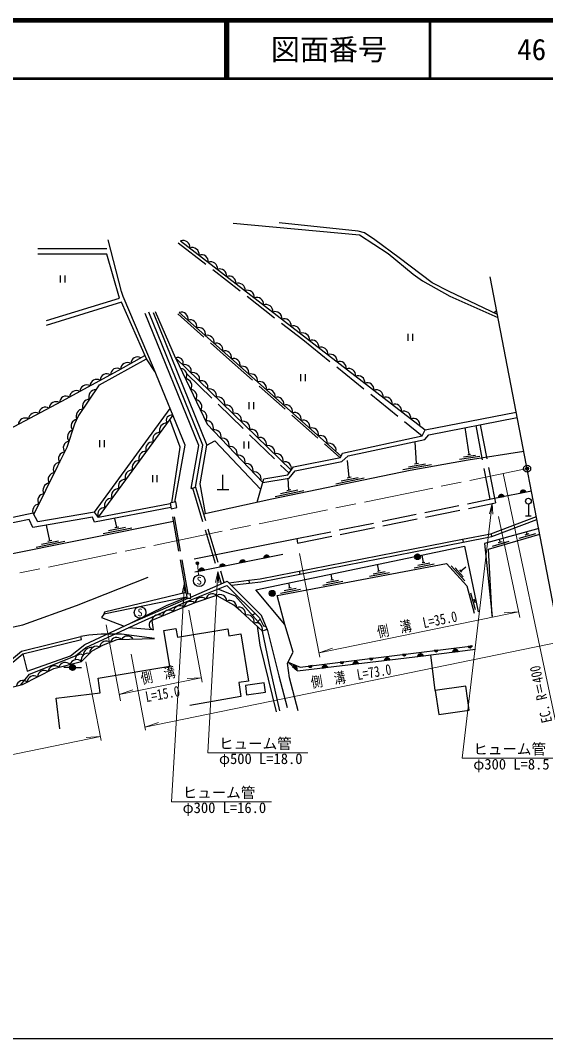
# Model space of a CAD drawing. Units: millimetres at full size, sheet at 1:1000; details may follow other scales. Extents: x 40000 to 680000, y 20000 to 380000.
# Drawn here: x 473538 to 563896, y 205000 to 380000 of the extents above; entities that cross this region are included whole.
import ezdxf
from ezdxf.enums import TextEntityAlignment as Align

# ---------------------------------------------------------------- set-up
doc = ezdxf.new("R2010")
doc.units = ezdxf.units.MM
doc.header["$LTSCALE"] = 1000
doc.header["$PDMODE"] = 32
doc.header["$PDSIZE"] = 500
doc.linetypes.add('CHAIN', pattern=[18.5, 12, -1.5, 3.5, -1.5])
doc.linetypes.add('DASHED', pattern=[7.5, 6, -1.5])
for name, color, linetype, lineweight in [('M-BGD', 7, 'Continuous', 25), ('M-BMK', 2, 'CHAIN', 13), ('M-BMK-OTRS', 5, 'Continuous', 25), ('M-BMK-SRVR', 3, 'Continuous', 25), ('M-STR-HTXT', 7, 'Continuous', 13), ('M-STR-STRC', 7, 'Continuous', 25), ('M-TTL', 2, 'Continuous', 140), ('M-TTL-BAND', 7, 'Continuous', 25), ('M-TTL-LINE', 7, 'Continuous', 50)]:
    doc.layers.add(name, color=color, linetype=linetype, lineweight=lineweight)
doc.layers.add('M-OTRS', color=6, linetype='Continuous')
doc.layers.add('M-TTL-TXT', color=7, linetype='Continuous')
doc.styles.add('ＭＳ ゴシック', font='')
doc.styles.get('ＭＳ ゴシック').set_extended_font_data('MS Gothic')

# ---------------------------------------------------------------- blocks, each defined once
blk = doc.blocks.new('open_arrow')
at = {"color": 0, "linetype": 'Continuous', "lineweight": -2}
blk.add_lwpolyline([(7.5, 1.25), (0, 0), (7.5, -1.25)], dxfattribs=at)

msp = doc.modelspace()

# ---------------------------------------------------------------- hatches: boundary and pattern name
at = {"layer": 'M-BGD'}
for points in [[(559532, 298767, -0.82183), (560503, 298965)], [(555761, 297997, -0.82183), (556731, 298195)], [(511250, 286755, -0.82183), (512221, 286951)], [(515411, 287595, -0.82183), (516382, 287791)], [(541354, 287820, -0.41421), (541854, 288320, -0.41421), (542354, 287820, -1)], [(504248, 285340, -0.82183), (505219, 285536)], [(507823, 286062, -0.82183), (508794, 286259)], [(516365, 281530, -0.41421), (516865, 282030, -0.41421), (517365, 281530, -1)], [(544741, 271692), (545362, 271768, -0.84072)], [(547881, 271435, -0.82183), (548864, 271559)], [(550570, 272409), (551191, 272485, -0.84072)], [(528549, 269700), (529170, 269776, -0.84072)], [(530745, 269336, -0.82183), (531728, 269455)], [(533593, 270320), (534214, 270397, -0.84072)], [(536128, 269988, -0.82183), (537112, 270107)], [(539257, 271017), (539878, 271093, -0.84072)], [(541880, 270685, -0.82183), (542864, 270804)], [(482029, 268795, -0.41421), (482529, 269295, -0.41421), (483029, 268795, -1)], [(520371, 268981, -0.82183), (521094, 268304)], [(523116, 269031), (523737, 269107, -0.84072)], [(525434, 268693, -0.82183), (526418, 268812)]]:
    msp.add_hatch(color=256, dxfattribs=at).paths.add_polyline_path(points)
at = {"layer": 'M-STR-HTXT'}
msp.add_hatch(color=256, dxfattribs=at).paths.add_polyline_path([(503833, 286508, -1), (504151, 286895, -1)])

# ---------------------------------------------------------------- linework, layer by layer
at = {"layer": 'M-BGD'}
for p, q in [((501111, 342086), (543174, 309610)), ((488426, 340736), (476549, 340736)), ((488426, 339836), (476549, 339836)), ((480387, 336163), (480387, 334963)), ((481187, 336163), (481187, 334963)), ((496383, 329786), (505599, 306985)), ((500254, 321995), (496776, 329888)), ((555001, 329723), (555451, 330159)), ((540216, 326114), (540216, 324914)), ((541016, 326114), (541016, 324914)), ((487137, 317385), (495211, 321834)), ((500254, 321995), (520138, 302708)), ((521729, 319210), (521729, 318010)), ((522529, 319210), (522529, 318010)), ((486319, 295497), (499291, 313320)), ((512822, 314398), (512822, 313198)), ((513622, 314398), (513622, 313198)), ((499773, 312150), (486937, 294632)), ((550740, 305426), (550044, 310011)), ((487161, 307878), (487161, 306678)), ((487961, 307878), (487961, 306678)), ((511967, 307625), (511967, 306425)), ((512767, 307625), (512767, 306425)), ((541706, 303828), (541455, 307592)), ((549100, 304571), (552560, 305096)), ((549747, 304972), (551823, 305287)), ((550498, 305390), (550982, 305463)), ((530105, 301452), (529799, 304380)), ((539350, 302800), (544273, 303675)), ((540282, 303270), (543236, 303796)), ((541362, 303767), (542051, 303889)), ((496243, 301838), (496243, 300638)), ((497043, 301838), (497043, 300638)), ((508383, 299374), (508383, 301874)), ((514266, 297209), (515438, 301188)), ((519720, 299288), (519599, 301291)), ((527780, 300356), (532675, 301375)), ((528698, 300853), (531635, 301465)), ((529763, 301381), (530448, 301524)), ((502892, 299568), (503643, 299793)), ((507383, 299374), (509383, 299374)), ((518313, 298688), (521250, 299301)), ((519377, 299217), (520062, 299360)), ((517395, 298191), (522290, 299211)), ((555098, 297862), (561447, 299158)), ((555098, 297862), (555250, 297077)), ((555761, 297997), (556731, 298195)), ((559532, 298767), (560503, 298965)), ((499451, 296266), (486279, 293733)), ((499320, 296902), (487006, 294535)), ((560928, 296867), (560928, 294867)), ((490123, 292896), (489817, 294414)), ((554475, 291756), (562305, 294719)), ((554612, 291273), (562402, 294221)), ((560428, 294867), (561428, 294867)), ((437378, 281345), (499873, 293944)), ((478594, 290572), (478051, 293264)), ((487791, 291814), (492692, 292802)), ((488712, 292306), (491653, 292899)), ((489780, 292827), (490466, 292965)), ((477183, 289982), (480124, 290574)), ((478251, 290503), (478937, 290641)), ((503455, 287440), (521077, 290954)), ((521077, 290954), (521233, 290169)), ((549615, 290819), (549709, 290328)), ((554475, 291756), (554612, 291273)), ((556083, 290356), (555948, 290819)), ((559355, 290998), (562235, 291838)), ((560375, 291608), (561047, 291804)), ((560711, 291706), (560596, 292100)), ((476262, 289490), (481163, 290478)), ((554727, 289648), (557607, 290488)), ((555747, 290258), (556419, 290454)), ((503533, 285196), (518705, 288261)), ((515411, 287595), (516382, 287791)), ((542873, 286845), (542633, 288114)), ((504248, 285340), (505219, 285536)), ((507823, 286062), (508794, 286259)), ((511250, 286755), (512221, 286951)), ((521520, 285322), (521616, 284831)), ((534226, 284902), (536290, 285293)), ((534962, 285347), (535443, 285438)), ((535202, 285392), (534989, 286516)), ((541265, 285930), (544704, 286581)), ((541897, 286355), (543961, 286746)), ((542632, 286800), (543114, 286891)), ((547628, 286255), (549977, 283660)), ((548320, 285937), (549729, 284380)), ((549083, 285541), (549412, 285178)), ((549247, 285360), (550151, 286083)), ((502855, 280889), (508977, 283546)), ((508977, 283546), (509140, 283616)), ((512860, 283772), (512919, 283276)), ((525584, 282960), (529023, 283611)), ((526216, 283385), (528279, 283776)), ((526951, 283830), (527432, 283921)), ((527192, 283875), (526995, 284845)), ((533594, 284477), (537033, 285128)), ((518298, 281580), (521737, 282232)), ((518930, 282005), (520993, 282396)), ((519665, 282450), (520147, 282541)), ((519906, 282496), (519748, 283330)), ((502155, 280885), (487893, 277924)), ((550958, 281642), (551750, 278749)), ((551551, 280612), (551736, 279937)), ((551643, 280275), (551882, 280340)), ((513869, 278077), (513463, 277719)), ((514790, 277069), (514366, 276695)), ((515767, 275284), (515193, 275056)), ((515362, 275971), (515787, 275837)), ((515767, 275284), (515983, 275369)), ((484048, 273618), (483928, 274103)), ((545362, 271768), (544741, 271692)), ((547881, 271435), (548864, 271559)), ((551191, 272485), (550570, 272409)), ((473941, 271115), (474733, 268131)), ((529170, 269776), (528549, 269700)), ((534214, 270397), (533593, 270320)), ((536128, 269988), (537112, 270107)), ((539878, 271093), (539257, 271017)), ((541880, 270685), (542864, 270804)), ((544917, 264823), (544146, 270967)), ((482029, 268795), (481029, 268795)), ((483029, 268795), (484029, 268795)), ((520371, 268981), (521094, 268304)), ((523737, 269107), (523116, 269031)), ((525434, 268693), (526418, 268812)), ((530745, 269336), (531728, 269455))]:
    msp.add_line(p, q, dxfattribs=at)
at = {"layer": 'M-BGD', "linetype": 'DASHED'}
for p, q in [((502162, 319239), (519753, 302176)), ((551862, 310363), (554314, 297702)), ((552648, 310515), (555098, 297862)), ((503164, 299650), (508103, 283166)), ((503643, 299793), (508565, 283367)), ((502130, 281389), (499493, 296060)), ((502433, 281404), (499787, 296120)), ((549615, 290819), (554475, 291756)), ((549709, 290328), (554612, 291273)), ((509395, 283360), (512860, 283772)), ((509842, 282910), (512919, 283276))]:
    msp.add_line(p, q, dxfattribs=at)
at = {"layer": 'M-BGD'}
for points in [[(510119, 345127), (531882, 343142), (536820, 339924), (541131, 336402), (542701, 335226), (547420, 332592), (555690, 328926)], [(555590, 329442), (547279, 333409), (544366, 334881), (538718, 339166), (534534, 342256), (532735, 343505), (531673, 343775), (518030, 345196)], [(500132, 297212), (501888, 307013), (496431, 320266), (491243, 332550), (490919, 333405), (488626, 342282)], [(478036, 328398), (490587, 332233), (488426, 339836)], [(496676, 319670), (495211, 321834), (490914, 331546), (477957, 327579)], [(502892, 299568), (504212, 306912), (494993, 329615)], [(503643, 299793), (504937, 306988), (495641, 329878)], [(500879, 329809), (509231, 322376), (528724, 305127)], [(436381, 302101), (453523, 304207), (463015, 306540), (469144, 308733), (471642, 309726), (480699, 314531), (490377, 319838), (494961, 322399)], [(500254, 321995), (505700, 310630), (515251, 300554)], [(475843, 295066), (479998, 303455), (481581, 306663), (482902, 310659), (483464, 311923), (487137, 317385)], [(515251, 300554), (519788, 301323), (520834, 302598), (528813, 304162), (529908, 305184), (543135, 307942), (543774, 308798), (559012, 311746)], [(515438, 301188), (519559, 301908), (520532, 303253), (528626, 304894), (528942, 305644), (542656, 308611), (543174, 309610), (558839, 312640)], [(499598, 297102), (501046, 306670), (499262, 311452)], [(505372, 295277), (504453, 300323), (505599, 306985), (507015, 307728), (514904, 299376)], [(505019, 295200), (516809, 297762), (526210, 299722), (540569, 302712), (550557, 304488), (560135, 305943)], [(486279, 293733), (485960, 294623), (475687, 292858), (475082, 294192), (434718, 285948)], [(487006, 294535), (486319, 295497), (476558, 293819), (475714, 295291), (438167, 287365)], [(562700, 292680), (553402, 290117), (554715, 277536)], [(512860, 283772), (514814, 284005), (544034, 289743), (549615, 290819)], [(554715, 277536), (554071, 289144), (562886, 291716)], [(512919, 283276), (514892, 283510), (544129, 289253), (549709, 290328)], [(519057, 276167), (514032, 282135), (549938, 289641), (552303, 278327)], [(521328, 261348), (519860, 267027), (519508, 269553), (520465, 271405), (519057, 276167), (517689, 281160), (546839, 286680), (550321, 282832), (551611, 278121)], [(345587, 258045), (354420, 258186), (370311, 260351), (381204, 262982), (386630, 263946), (392243, 265007), (400752, 266824), (405694, 267805), (418905, 268408), (445268, 269703), (464820, 274163), (473959, 276098), (483223, 279436), (495538, 284285)], [(515983, 275369), (514992, 277726), (509140, 283616)], [(473615, 265801), (475126, 267651), (483049, 270784), (484818, 272207), (493841, 276380), (501883, 280033), (509074, 282864), (514659, 277320), (515362, 275971)], [(514836, 276162), (510543, 281028), (507546, 282262)], [(474733, 268131), (482171, 270787), (484650, 272708), (492473, 276415), (502422, 280702)], [(502084, 281646), (488004, 278272), (487893, 277924)], [(515193, 275056), (511464, 278493), (510261, 279508), (507304, 281156), (503545, 279924), (500868, 278834), (496135, 276887), (496369, 275263), (492154, 275600)], [(492473, 276415), (498681, 279434), (502155, 280885)], [(487893, 277924), (487516, 277386), (491381, 275898)], [(480354, 258228), (479725, 263532), (487247, 264424), (486946, 266968), (499245, 268991), (498236, 275126), (500306, 275467), (500546, 274005), (509212, 275430), (509412, 274215), (511449, 274550), (512780, 266462), (511144, 266193), (511472, 263796), (502702, 262252)], [(514270, 275906), (514712, 272631), (515453, 269575), (517535, 261161)], [(518182, 261348), (516593, 268447), (515193, 275056)], [(515983, 275369), (517986, 267366), (519443, 261922)], [(462149, 266620), (471315, 269596), (473711, 271573), (483928, 274103)], [(462347, 266159), (471560, 269150), (473941, 271115), (484048, 273618)], [(468966, 264655), (473926, 265878), (479271, 268605), (484063, 269786), (485878, 271621), (487826, 272660), (490187, 273570), (496616, 273751)], [(496616, 273751), (490951, 274526), (487440, 274526), (485339, 274331), (483928, 274103)], [(519590, 269712), (521680, 268854), (551378, 272508)], [(519590, 269712), (521222, 268183), (542372, 270744), (551857, 271934)]]:
    msp.add_lwpolyline(points, dxfattribs=at)
at = {"layer": 'M-BGD', "linetype": 'DASHED'}
for points in [[(500702, 341787), (522111, 325134), (542656, 308611)], [(500646, 329548), (508998, 322114), (528491, 304866)], [(521077, 290954), (528402, 292415), (555098, 297862)], [(521233, 290169), (528560, 291631), (555250, 297077)]]:
    msp.add_lwpolyline(points, dxfattribs=at)
at = {"layer": 'M-BGD'}
for points in [[(499493, 296060), (500472, 296261), (500271, 297241), (499292, 297040)], [(502164, 280690), (502863, 280723), (502830, 281423), (502130, 281389)], [(512464, 264103), (515691, 264558), (515467, 266148), (512240, 265694)], [(545498, 260697), (550743, 261436), (550162, 265562), (544917, 264823)]]:
    msp.add_lwpolyline(points, close=True, dxfattribs=at)
for centre in [(560928, 297367), (541854, 287820), (516865, 281530), (482529, 268795)]:
    msp.add_circle(centre, 500, dxfattribs=at)
for centre, radius, start, end in [((501543, 341009), 1160, 352.81356, 111.84318), ((503126, 339787), 1160, 352.81356, 111.84318), ((504709, 338565), 1160, 352.81356, 111.84318), ((506292, 337343), 1160, 352.81356, 111.84318), ((507875, 336120), 1160, 352.81356, 111.84318), ((509458, 334898), 1160, 352.81356, 111.84318), ((511042, 333676), 1160, 352.81356, 111.84318), ((512625, 332453), 1160, 352.81356, 111.84318), ((514208, 331231), 1160, 352.81356, 111.84318), ((515791, 330009), 1160, 352.81356, 111.84318), ((501234, 328705), 1160, 348.81473, 107.84435), ((517374, 328787), 1160, 352.81356, 111.84318), ((502728, 327375), 1160, 348.81473, 107.84435), ((518957, 327564), 1160, 352.81356, 111.84318), ((520540, 326342), 1160, 352.81356, 111.84318), ((504222, 326045), 1160, 348.81473, 107.84435), ((505716, 324716), 1160, 348.81473, 107.84435), ((522123, 325120), 1160, 352.81356, 111.84318), ((507210, 323386), 1160, 348.81473, 107.84435), ((523706, 323898), 1160, 352.81356, 111.84318), ((525289, 322675), 1160, 352.81356, 111.84318), ((493691, 321015), 1160, 59.68039, 178.71001), ((500623, 321154), 918, 338.05589, 113.68839), ((508706, 322057), 1160, 348.88293, 107.91266), ((526872, 321453), 1160, 352.81356, 111.84318), ((491945, 320040), 1160, 59.68039, 178.71001), ((501783, 319692), 1160, 346.35733, 105.38695), ((510203, 320730), 1160, 348.98135, 108.01097), ((511701, 319404), 1160, 348.98135, 108.01097), ((528455, 320231), 1160, 352.81356, 111.84318), ((488439, 318104), 1160, 59.22247, 178.2521), ((490193, 319068), 1160, 59.32907, 178.35926), ((501020, 319035), 1160, 326.08702, 85.11664), ((503219, 318299), 1160, 346.35733, 105.38695), ((513199, 318079), 1160, 348.98135, 108.01097), ((530038, 319009), 1160, 352.81356, 111.84318), ((531621, 317786), 1160, 352.81356, 111.84318), ((484932, 316181), 1160, 59.22247, 178.2521), ((486685, 317142), 1160, 59.22247, 178.2521), ((501884, 317232), 1160, 326.08702, 85.11664), ((504655, 316907), 1160, 346.35733, 105.38695), ((514696, 316754), 1160, 348.98135, 108.01097), ((533204, 316564), 1160, 352.81356, 111.84318), ((481421, 314260), 1160, 59.02534, 178.05672), ((483178, 315219), 1160, 59.22247, 178.2521), ((486476, 315347), 1160, 86.56155, 205.59117), ((502748, 315428), 1160, 326.08702, 85.11664), ((506090, 315514), 1160, 346.35733, 105.38695), ((507526, 314122), 1160, 346.35733, 105.38695), ((516194, 315428), 1160, 348.98135, 108.01097), ((517692, 314103), 1160, 348.98135, 108.01097), ((534787, 315342), 1160, 352.81356, 111.84318), ((536370, 314119), 1160, 352.81356, 111.84318), ((477887, 312373), 1160, 58.42993, 177.45955), ((479654, 313310), 1160, 58.42993, 177.45955), ((485360, 313687), 1160, 86.56155, 205.59117), ((503613, 313624), 1160, 326.08702, 85.11664), ((508961, 312729), 1160, 346.35733, 105.38695), ((519190, 312778), 1160, 348.98135, 108.01097), ((537953, 312897), 1160, 352.81356, 111.84318), ((474353, 310499), 1160, 58.42993, 177.45955), ((476120, 311436), 1160, 58.42993, 177.45955), ((484304, 312008), 1178, 89.51268, 207.56734), ((499555, 311245), 931, 76.45461, 211.07931), ((504477, 311821), 1160, 326.08702, 85.11664), ((510397, 311337), 1160, 346.35733, 105.38695), ((520688, 311452), 1160, 348.98135, 108.01097), ((539536, 311675), 1160, 352.81356, 111.84318), ((541120, 310453), 1160, 352.81356, 111.84318), ((483484, 310286), 1199, 100.79655, 217.71917), ((498642, 309610), 1160, 84.25215, 203.28177), ((505601, 310042), 1143, 338.08389, 98.12937), ((511832, 309944), 1160, 346.35733, 105.38695), ((522186, 310127), 1160, 348.98135, 108.01097), ((523683, 308801), 1160, 348.98135, 108.01097), ((482781, 308418), 1160, 102.19235, 221.22197), ((497460, 307997), 1160, 84.25215, 203.28177), ((506922, 308485), 1160, 343.95369, 102.98331), ((508298, 307033), 1160, 343.95369, 102.98331), ((513268, 308552), 1160, 346.35733, 105.38695), ((514704, 307159), 1160, 346.35733, 105.38695), ((525181, 307476), 1160, 348.98135, 108.01097), ((482062, 306523), 1141, 97.76943, 217.93672), ((496277, 306383), 1160, 84.25215, 203.28177), ((509674, 305582), 1160, 343.95369, 102.98331), ((516139, 305767), 1160, 346.35733, 105.38695), ((526679, 306151), 1160, 348.98135, 108.01097), ((481250, 304665), 1160, 94.33424, 213.36386), ((495095, 304770), 1160, 84.25215, 203.28177), ((511050, 304130), 1160, 343.95369, 102.98331), ((517575, 304374), 1160, 346.35733, 105.38695), ((480365, 302869), 1160, 94.13497, 213.16459), ((493913, 303157), 1160, 84.25215, 203.28177), ((512426, 302679), 1160, 343.95369, 102.98331), ((519010, 302982), 1160, 346.35733, 105.38695), ((479477, 301077), 1160, 94.13497, 213.16459), ((491549, 299930), 1160, 84.25215, 203.28177), ((492731, 301544), 1160, 84.25215, 203.28177), ((513802, 301227), 1160, 343.95369, 102.98331), ((478589, 299285), 1160, 94.13497, 213.16459), ((490367, 298317), 1160, 84.25215, 203.28177), ((560037, 298770), 505, 22.70356, 180.36175), ((477702, 297493), 1160, 94.13497, 213.16459), ((489185, 296704), 1160, 84.25215, 203.28177), ((556266, 298001), 505, 22.70356, 180.36175), ((476814, 295701), 1160, 94.13497, 213.16459), ((488002, 295091), 1160, 84.25215, 203.28177), ((511755, 286757), 505, 22.59212, 180.25031), ((515916, 287597), 505, 22.59212, 180.25031), ((504752, 285342), 505, 22.59212, 180.25031), ((508328, 286065), 505, 22.59212, 180.25031), ((502838, 278994), 1168, 52.77183, 171.39015), ((504678, 279676), 1160, 48.62962, 167.65924), ((506546, 280328), 1123, 47.53663, 168.75222), ((507891, 280155), 1160, 1.34262, 120.37224), ((509577, 279147), 1161, 357.94395, 116.9355), ((499133, 277484), 1160, 52.83752, 171.86714), ((500983, 278244), 1160, 52.83752, 171.86714), ((511095, 277993), 1168, 349.22609, 107.80982), ((496552, 276118), 875, 118.50872, 257.94913), ((497323, 276626), 1217, 57.09567, 167.60899), ((512579, 276664), 1160, 347.81906, 106.84868), ((514050, 275309), 1160, 347.81906, 106.84868), ((488346, 272165), 1177, 54.56066, 172.66668), ((490117, 272813), 1132, 43.41479, 164.08292), ((491956, 273031), 1160, 32.10026, 151.12988), ((485751, 270826), 1393, 81.43963, 176.97513), ((486662, 271240), 1192, 64.28972, 181.54706), ((545045, 271784), 318, 196.90471, 357.12244), ((548384, 271400), 505, 18.32291, 175.9811), ((550874, 272501), 318, 196.90471, 357.12244), ((481276, 268493), 1160, 44.33415, 163.36377), ((483229, 268960), 1174, 44.71584, 162.98208), ((483861, 270134), 914, 56.90083, 182.10499), ((485185, 270083), 1160, 75.79091, 194.82053), ((528853, 269792), 318, 196.90471, 357.12244), ((531248, 269299), 505, 18.07417, 175.73236), ((533897, 270412), 318, 196.90471, 357.12244), ((536632, 269951), 505, 18.07417, 175.73236), ((539561, 271109), 318, 196.90471, 357.12244), ((542384, 270647), 505, 18.07417, 175.73236), ((477653, 267119), 1160, 57.51753, 176.54715), ((479439, 267893), 1181, 52.12618, 170.02834), ((520665, 268571), 505, 328.0393, 125.69749), ((523419, 269123), 318, 196.90471, 357.12244), ((525938, 268656), 505, 18.07417, 175.73236), ((473974, 265408), 1143, 49.68105, 169.70736), ((475872, 266210), 1160, 57.51753, 176.54715)]:
    msp.add_arc(centre, radius, start, end, dxfattribs=at)
at = {"layer": 'M-BMK'}
msp.add_line((387747, 267455), (560712, 302958), dxfattribs=at)
at = {"layer": 'M-BMK-OTRS'}
msp.add_line((567738, 266629), (554338, 335915), dxfattribs=at)
at = {"layer": 'M-BMK-SRVR'}
msp.add_circle((560712, 302958), 600, dxfattribs=at)
at = {"layer": 'M-OTRS'}
msp.add_point((560712, 302958), dxfattribs=at)
at = {"layer": 'M-STR-HTXT'}
for p, q in [((556615, 302117), (565566, 259620)), ((555761, 294726), (559427, 277393)), ((521579, 288378), (525048, 270584)), ((503992, 286701), (504207, 284695)), ((502528, 278610), (504802, 266248)), ((524912, 271283), (559229, 278327)), ((559229, 278327), (556779, 278173)), ((488281, 276088), (490762, 263039)), ((494967, 258501), (566472, 273178)), ((524912, 271283), (527225, 272106)), ((484802, 269747), (487436, 256220)), ((492622, 271059), (495059, 258008)), ((490555, 264129), (504659, 267024)), ((504659, 267024), (502209, 266870)), ((490555, 264129), (492868, 264952)), ((494967, 258501), (497280, 259324)), ((487298, 256927), (484848, 256773))]:
    msp.add_line(p, q, dxfattribs=at)
for points in [[(554723, 296969), (549551, 253201), (566723, 253201)], [(507501, 285175), (505809, 254140), (522982, 254140)], [(501777, 283357), (499552, 245716), (516725, 245716)], [(345207, 230744), (347319, 230811), (352975, 231243), (360670, 232013), (371401, 233434), (379820, 234834), (393839, 237744), (487298, 256927)]]:
    msp.add_lwpolyline(points, dxfattribs=at)
msp.add_circle((503992, 286701), 250, dxfattribs=at)
at = {"layer": 'M-STR-STRC'}
for centre in [(504314, 283701), (494125, 278246)]:
    msp.add_circle(centre, 1000, dxfattribs=at)
at = {"layer": 'M-TTL'}
msp.add_line((680000, 380000), (40000, 380000), dxfattribs=at)
at = {"layer": 'M-TTL-BAND'}
msp.add_line((40000, 205000), (579000, 205000), dxfattribs=at)
at = {"layer": 'M-TTL-LINE'}
for p, q in [((508747, 380000), (508747, 370000)), ((509247, 380000), (509247, 370000)), ((543997, 380000), (543997, 370000)), ((40000, 370000), (680000, 370000))]:
    msp.add_line(p, q, dxfattribs=at)

# ---------------------------------------------------------------- block references
at = {"layer": 'M-STR-HTXT', "xscale": 240, "yscale": 240}
for p, rotation in [((554723, 296969), 263.3), ((507501, 285175), 266.9), ((501777, 283357), 266.6)]:
    msp.add_blockref('open_arrow', p, dxfattribs=dict(at, rotation=rotation))

# ---------------------------------------------------------------- texts
at = {"layer": 'M-STR-HTXT', "style": 'ＭＳ ゴシック', "width": 0.8}
for s, rotation, p in [('側\u3000溝\u3000L=35.0', 11.424, (542072, 274795)), ('側\u3000溝', 12.221, (497536, 266049)), ('側\u3000溝\u3000L=73.0', 9.577, (530671, 265907))]:
    msp.add_text(s, height=1833, rotation=rotation, dxfattribs=at).set_placement(p, align=Align.BOTTOM_CENTER)
msp.add_text('EC. R＝400', height=1833, rotation=102.408, dxfattribs=at).set_placement((565566, 259620), align=Align.BOTTOM_LEFT)
msp.add_text('L=15.0', height=1833, rotation=10.062, dxfattribs=at).set_placement((497840, 265156), align=Align.TOP_CENTER)
at = {"layer": 'M-STR-HTXT', "style": 'ＭＳ ゴシック'}
for s, p in [('ヒューム管', (507709, 254240)), ('ヒューム管', (551451, 253301)), ('φ500 L=18.0', (507709, 251640)), ('φ300 L=8.5', (551451, 250701)), ('ヒューム管', (501452, 245816)), ('φ300 L=16.0', (501452, 243216))]:
    msp.add_text(s, height=1833, dxfattribs=at).set_placement(p, align=Align.BOTTOM_LEFT)
at = {"layer": 'M-STR-STRC', "style": 'ＭＳ ゴシック'}
for p in [(504314, 283701), (494125, 278246)]:
    msp.add_text('S', height=1320, dxfattribs=at).set_placement(p, align=Align.MIDDLE_CENTER)
at = {"layer": 'M-TTL-TXT', "style": 'ＭＳ ゴシック'}
for s, p in [('図面番号', (526622, 375000)), ('46', (561497, 375000))]:
    msp.add_text(s, height=3666, dxfattribs=at).set_placement(p, align=Align.MIDDLE_CENTER)

doc.saveas('drawing.dxf')
